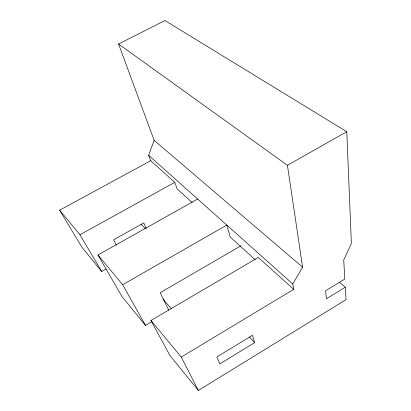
<?xml version="1.0" encoding="UTF-8"?>
<svg xmlns="http://www.w3.org/2000/svg" width="411" height="411" viewBox="0 0 411 411"><rect width="100%" height="100%" fill="white"/><g stroke="black" fill="none" stroke-linecap="round" stroke-linejoin="round"><path stroke-width="0.62" d="M192.204 202.566L177.151 188.906L174.788 182.345L150.734 160.716L148.633 155.307L154.161 140.367L118.568 44.018L164.939 20.55L346.781 131.731L351.374 243.446L343.714 260.055L344.834 279.074L325.594 290.783L326.432 298.756L345.317 287.217L339.388 282.29M293.737 289.318L258.298 257.445L150.955 320.488L181.256 357.087L293.737 289.318L292.791 283.96L302.609 267.176L287.428 165.304L118.568 44.018M150.955 320.488L169.764 355.284L198.343 390.45L346.047 299.64L345.317 287.217M254.671 342.599L219.793 363.915L216.89 356.938L252.462 335.294L254.671 342.599L249.369 337.082M197.655 199.058L97.962 254.969L121.892 296.388L145.484 325.414L151.978 321.597M240.825 245.845L160.213 292.683L168.746 310.284M97.962 254.969L122.668 284.725L226.805 225.069L230.258 237.101L255.164 259.701M287.428 165.304L346.781 131.731M150.734 160.716L59.626 210.185L81.866 247.15L101.671 271.517L106.084 269.02M59.626 210.185L79.96 234.748L174.788 182.345M154.161 140.367L302.609 267.176M148.633 155.307L292.791 283.96M141.112 224.314L145.504 228.886M162.962 299.126L171.382 308.728M79.96 234.748L101.671 271.517M122.668 284.725L145.484 325.414M116.436 245.228L113.58 239.813L143.758 222.942L146.259 228.495M181.256 357.087L198.343 390.45"/></g></svg>
